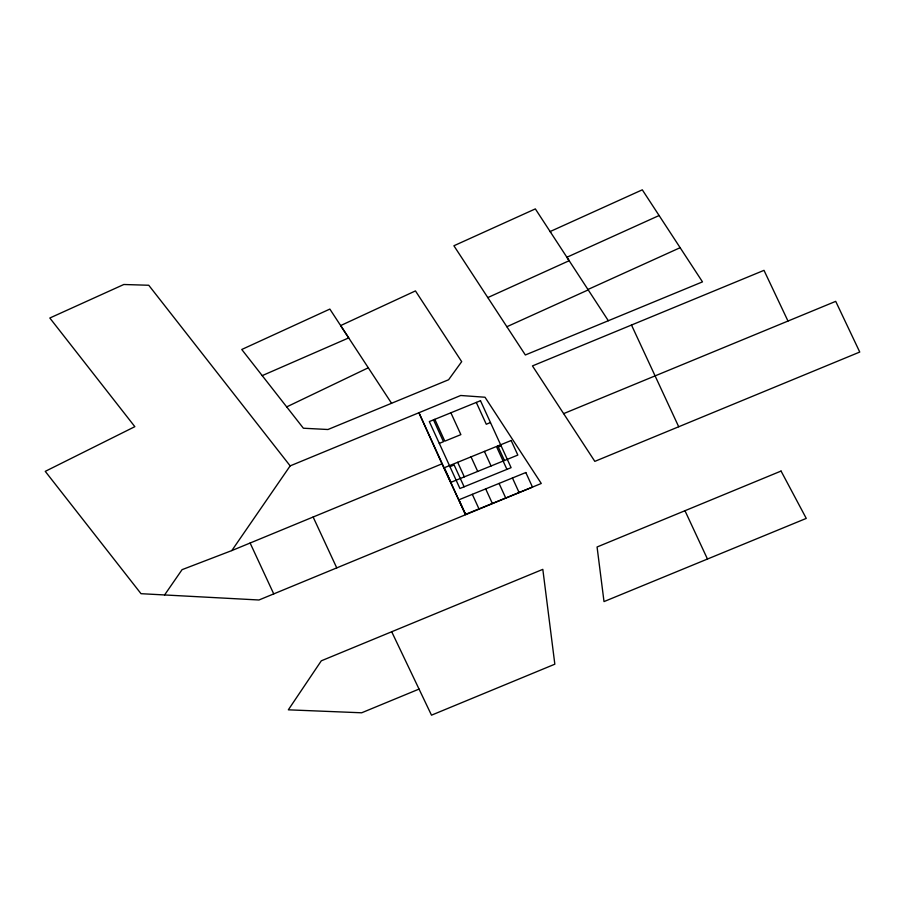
<?xml version="1.0" encoding="UTF-8"?>
<svg xmlns="http://www.w3.org/2000/svg" width="905" height="905" viewBox="0 0 905 905"><rect width="100%" height="100%" fill="white"/><g stroke="black" fill="none" stroke-linecap="round" stroke-linejoin="round"><path stroke-width="1.36" d="M164.586 594.958L182.063 569.664L231.816 550.579L441.957 463.846L465.577 514.719L418.936 412.748L441.957 463.846M231.816 550.579L290.166 465.883L460.713 395.485L485.012 397.238L541.269 483.474L258.966 599.992L141.022 593.691L45.25 471.358L134.845 426.674L49.82 318.017L123.815 284.498L148.748 285.256L290.166 465.883M286.681 406.899L368.29 367.781M659.1 215.526L566.915 257.246L608.33 320.732M487.806 297.587L569.155 260.719L535.341 208.897L453.903 245.764L525.352 354.975L702.484 281.874L642.301 189.824L550.138 231.544L550.715 232.449M587.956 289.487L680.13 247.699M506.868 326.728L588.227 289.894M262.201 375.632L348.708 337.904L329.85 309.08L241.759 349.488L303.379 428.223L327.949 429.513L448.597 379.749L461.686 361.661L415.452 290.912L340.631 325.585L391.56 403.279M563.634 413.63L835.711 301.354L859.75 352.045L594.823 461.369L532.457 365.914L764.001 270.346L787.984 321.049M419.06 689.078L361.661 712.789L288.333 709.825L321.298 660.82L542.819 569.358L554.833 664.191L431.493 715.176L391.695 631.747M439.298 443.393L443.484 441.685L433.495 419.863M490.465 422.545L486.279 424.253L476.302 402.431M449.955 466.686L454.14 464.989L464.118 486.811M501.121 445.848L496.935 447.545L506.924 469.367M631.486 325.031L678.705 426.753M684.972 510.725L707.472 559.052M313.13 517.004L336.751 567.888M250.119 543.023L273.74 593.906M497.795 445.95L504.447 460.509M512.445 477.987L519.108 492.546M484.413 451.403L491.076 465.962M499.074 483.44L505.725 497.999M450.882 412.782L460.871 434.626L444.819 441.165L434.83 419.32M471.041 456.855L477.704 471.415M485.691 488.892L492.354 503.452M457.67 462.297L464.322 476.867M472.32 494.334L478.983 508.893M781.06 471.064L597.074 546.993L604.008 601.587L806.265 518.407L781.06 471.064M480.487 400.723L429.321 421.572L459.932 488.508L511.099 467.67L480.487 400.723M511.167 440.509L444.287 467.749L450.95 482.308L517.83 455.068L511.167 440.509M525.816 472.534L458.937 499.786L465.6 514.345L532.479 487.105L525.816 472.534"/></g></svg>
